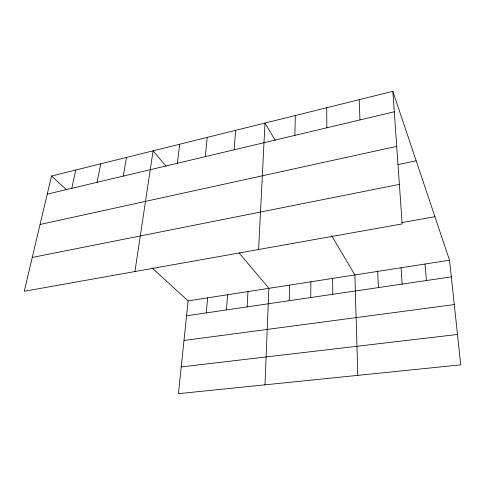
<?xml version="1.0" encoding="UTF-8"?>
<svg xmlns="http://www.w3.org/2000/svg" width="485" height="485" viewBox="0 0 485 485"><rect width="100%" height="100%" fill="white"/><g stroke="black" fill="none" stroke-linecap="round" stroke-linejoin="round"><path stroke-width="0.73" d="M310.764 297.535L310.873 281.785M294.874 135.382L295.323 115.533M289.26 300.694L289.63 285.095M264.968 384.835L268.878 288.32L239.141 253.012M258.614 249.502L264.98 123.057L275.153 140.244M247.107 306.89L247.981 291.57M226.453 309.927L227.568 294.747M234.134 149.792L235.631 130.344M206.277 312.898L207.616 297.851M205.252 156.649L207.228 137.388M152.029 267.896L188.119 300.888L178.431 393.668L460.75 364.853L449.534 260.215L392.838 91.332L51.525 176.025L24.25 291.273L402.168 223.924L392.838 91.332M177.304 163.281L179.723 144.215M134.945 271.545L153.084 150.823L165.985 166.149M123.251 176.103L126.488 157.425M97.109 182.311L100.722 163.815M71.786 188.319L75.745 170.011M47.239 194.145L394.281 111.792M40.061 224.476L396.712 146.361M397.876 164.627L416.16 160.796M32.252 257.45L399.385 184.403M402.138 222.554L434.924 216.692M188.119 300.888L449.534 260.215M186.561 315.796L451.317 276.868M183.985 340.476L454.287 304.58M181.22 366.933L457.494 334.462M51.525 176.025L66.542 189.744M331.746 235.862L354.881 274.94L357.791 375.36M424.987 264.034L426.418 280.53M401.046 267.756L402.138 284.101M377.682 271.394L378.452 287.581M359.191 99.68L359.961 119.934M332.613 278.408L332.789 294.298M326.708 107.743L326.848 127.791"/></g></svg>
